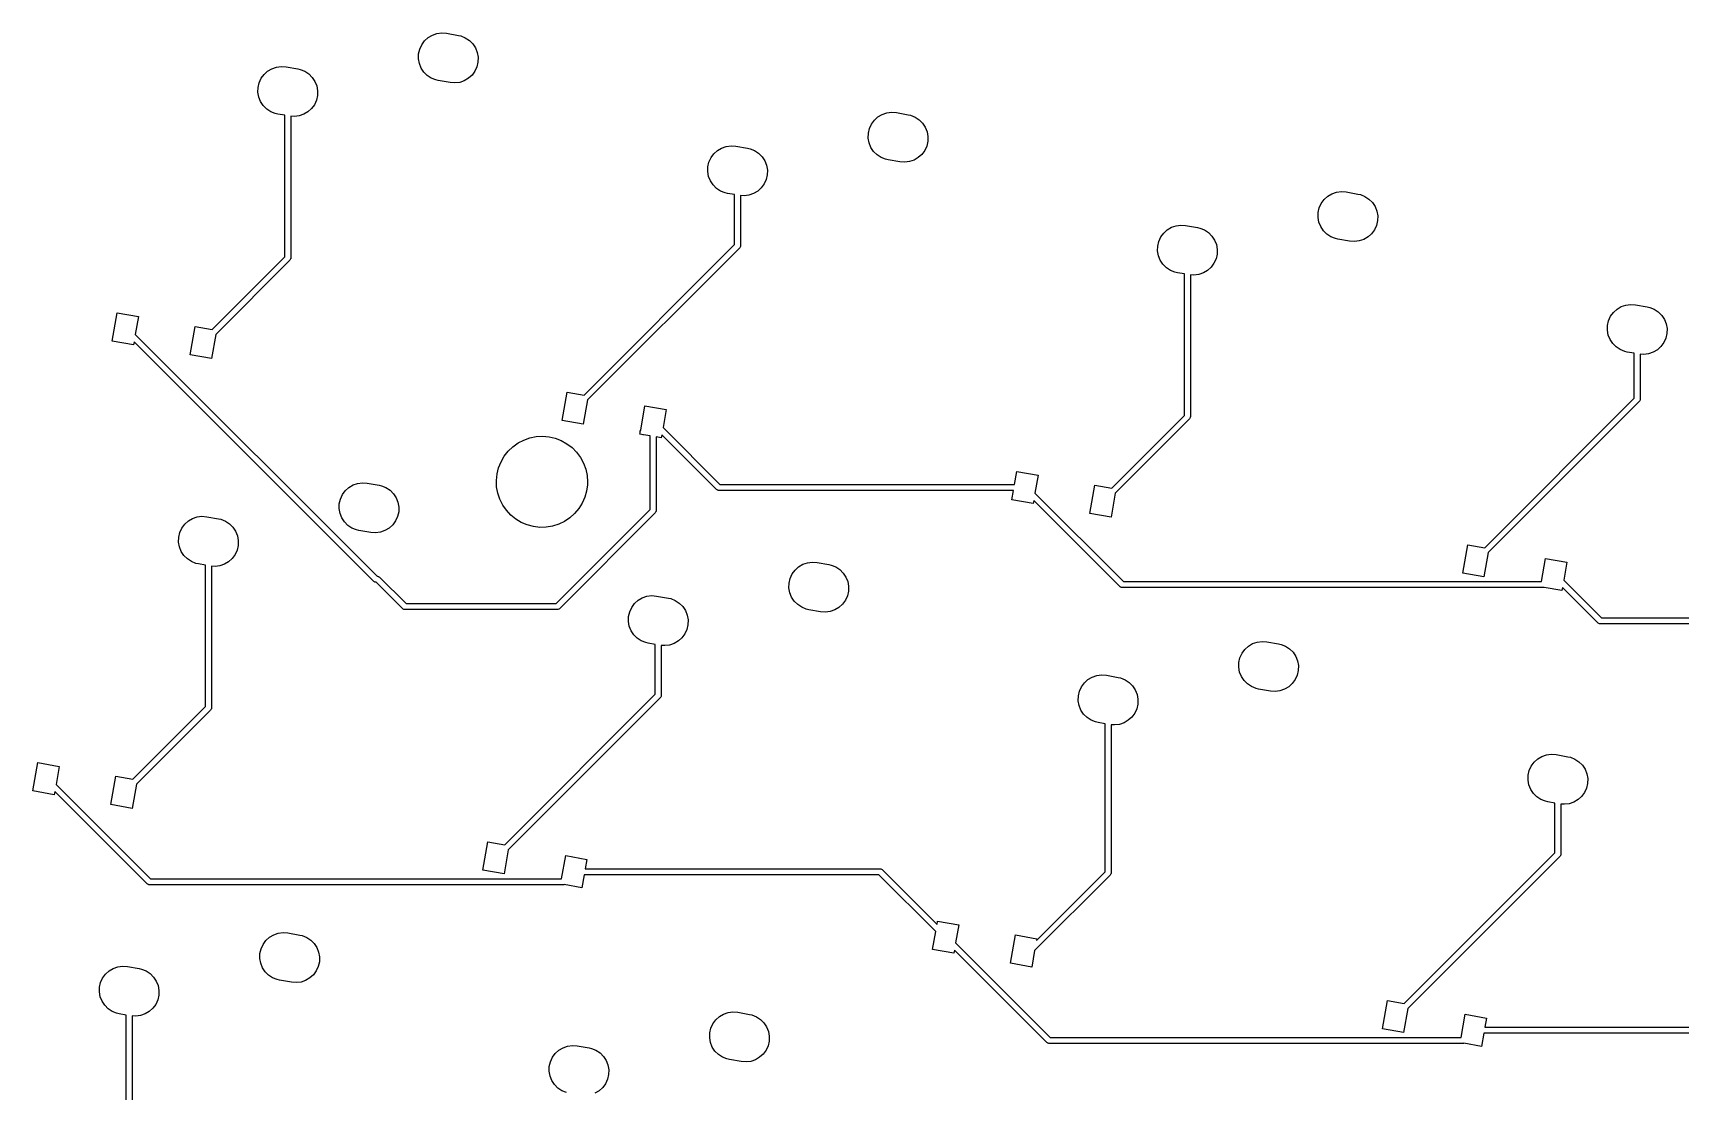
# Model space of a CAD drawing. Extents: x -73 to 321, y -180 to -25.
# Drawn here: x -63.1 to 5.6, y -69.6 to -25.5 of the extents above; entities that cross this region are included whole.
import ezdxf

# ---------------------------------------------------------------- set-up
doc = ezdxf.new("R2010")
doc.units = 0
doc.layers.add('BLACK', color=7, linetype='CONTINUOUS')

msp = doc.modelspace()

# ---------------------------------------------------------------- linework, layer by layer
at = {"layer": 'BLACK', "linetype": 'CONTINUOUS'}
for p, q in [((-47.0078, -26.1529), (-46.9237, -25.9691)), ((-46.9237, -25.9691), (-46.8043, -25.806)), ((-46.8043, -25.806), (-46.6546, -25.6703)), ((-46.6546, -25.6703), (-46.4806, -25.5674)), ((-46.4806, -25.5674), (-46.2895, -25.5016)), ((-46.2895, -25.5016), (-46.0891, -25.4755)), ((-46.0891, -25.4755), (-45.8875, -25.4903)), ((-45.8875, -25.4903), (-45.3951, -25.5772)), ((-45.3951, -25.5772), (-45.2931, -25.6007)), ((-45.2931, -25.6007), (-45.1055, -25.6758)), ((-45.1055, -25.6758), (-44.9368, -25.787)), ((-44.9368, -25.787), (-44.7938, -25.93)), ((-44.7938, -25.93), (-44.6826, -26.0987)), ((-44.6826, -26.0987), (-44.6075, -26.2863)), ((-47.0582, -26.5519), (-47.0533, -26.3498)), ((-47.0224, -26.7508), (-47.0582, -26.5519)), ((-47.0533, -26.3498), (-47.0078, -26.1529)), ((-46.9474, -26.9385), (-47.0224, -26.7508)), ((-44.5767, -26.6873), (-44.6221, -26.8842)), ((-44.6075, -26.2863), (-44.5717, -26.4853)), ((-44.5717, -26.4853), (-44.5767, -26.6873)), ((-53.7024, -27.5516), (-53.6183, -27.3679)), ((-53.6183, -27.3679), (-53.4989, -27.2048)), ((-53.4989, -27.2048), (-53.3492, -27.069)), ((-53.3492, -27.069), (-53.1752, -26.9661)), ((-53.1752, -26.9661), (-52.9841, -26.9003)), ((-52.9841, -26.9003), (-52.7837, -26.8743)), ((-52.7837, -26.8743), (-52.5821, -26.8891)), ((-52.5821, -26.8891), (-52.0897, -26.9759)), ((-52.0897, -26.9759), (-51.9877, -26.9995)), ((-51.9877, -26.9995), (-51.8001, -27.0745)), ((-51.8001, -27.0745), (-51.6313, -27.1858)), ((-51.6313, -27.1858), (-51.4884, -27.3287)), ((-51.4884, -27.3287), (-51.3772, -27.4974)), ((-46.8361, -27.1072), (-46.9474, -26.9385)), ((-46.6932, -27.2501), (-46.8361, -27.1072)), ((-46.5245, -27.3614), (-46.6932, -27.2501)), ((-46.3368, -27.4364), (-46.5245, -27.3614)), ((-46.2348, -27.46), (-46.3368, -27.4364)), ((-45.7424, -27.5468), (-46.2348, -27.46)), ((-45.1493, -27.4698), (-45.3404, -27.5356)), ((-44.9754, -27.3669), (-45.1493, -27.4698)), ((-44.8256, -27.2311), (-44.9754, -27.3669)), ((-44.7063, -27.068), (-44.8256, -27.2311)), ((-44.6221, -26.8842), (-44.7063, -27.068)), ((-53.7528, -27.9506), (-53.7479, -27.7486)), ((-53.717, -28.1495), (-53.7528, -27.9506)), ((-53.7479, -27.7486), (-53.7024, -27.5516)), ((-53.642, -28.3372), (-53.717, -28.1495)), ((-51.3772, -27.4974), (-51.3021, -27.6851)), ((-51.2713, -28.0861), (-51.3167, -28.283)), ((-51.3021, -27.6851), (-51.2663, -27.884)), ((-51.2663, -27.884), (-51.2713, -28.0861)), ((-45.5409, -27.5616), (-45.7424, -27.5468)), ((-45.3404, -27.5356), (-45.5409, -27.5616)), ((-53.5307, -28.5059), (-53.642, -28.3372)), ((-53.3878, -28.6488), (-53.5307, -28.5059)), ((-53.2191, -28.7601), (-53.3878, -28.6488)), ((-53.0314, -28.8352), (-53.2191, -28.7601)), ((-52.9294, -28.8587), (-53.0314, -28.8352)), ((-51.67, -28.7656), (-51.8439, -28.8685)), ((-51.5202, -28.6299), (-51.67, -28.7656)), ((-51.4009, -28.4668), (-51.5202, -28.6299)), ((-51.3167, -28.283), (-51.4009, -28.4668)), ((-27.7201, -28.8754), (-27.5289, -28.8096)), ((-27.5289, -28.8096), (-27.3285, -28.7835)), ((-27.3285, -28.7835), (-27.1269, -28.7983)), ((-27.1269, -28.7983), (-26.6345, -28.8852)), ((-52.6346, -28.9107), (-52.9294, -28.8587)), ((-52.6346, -34.8113), (-52.6346, -28.9107)), ((-52.2355, -28.9603), (-52.3846, -28.9494)), ((-52.3846, -28.9494), (-52.3846, -34.863)), ((-52.035, -28.9343), (-52.2355, -28.9603)), ((-51.8439, -28.8685), (-52.035, -28.9343)), ((-28.2927, -29.6578), (-28.2472, -29.4609)), ((-28.2472, -29.4609), (-28.1631, -29.2771)), ((-28.1631, -29.2771), (-28.0437, -29.114)), ((-28.0437, -29.114), (-27.894, -28.9783)), ((-27.894, -28.9783), (-27.7201, -28.8754)), ((-26.6345, -28.8852), (-26.5326, -28.9087)), ((-26.5326, -28.9087), (-26.3449, -28.9838)), ((-26.3449, -28.9838), (-26.1762, -29.095)), ((-26.1762, -29.095), (-26.0332, -29.238)), ((-26.0332, -29.238), (-25.922, -29.4067)), ((-25.922, -29.4067), (-25.8469, -29.5943)), ((-34.4146, -30.2741), (-34.2235, -30.2083)), ((-34.2235, -30.2083), (-34.0231, -30.1823)), ((-34.0231, -30.1823), (-33.8215, -30.1971)), ((-33.8215, -30.1971), (-33.3291, -30.2839)), ((-28.2977, -29.8599), (-28.2927, -29.6578)), ((-28.2619, -30.0588), (-28.2977, -29.8599)), ((-28.1868, -30.2465), (-28.2619, -30.0588)), ((-25.8615, -30.1922), (-25.9457, -30.376)), ((-25.8161, -29.9953), (-25.8615, -30.1922)), ((-25.8469, -29.5943), (-25.8111, -29.7933)), ((-25.8111, -29.7933), (-25.8161, -29.9953)), ((-34.9873, -31.0566), (-34.9418, -30.8596)), ((-34.9418, -30.8596), (-34.8577, -30.6759)), ((-34.8577, -30.6759), (-34.7383, -30.5128)), ((-34.7383, -30.5128), (-34.5886, -30.377)), ((-34.5886, -30.377), (-34.4146, -30.2741)), ((-33.3291, -30.2839), (-33.2272, -30.3075)), ((-33.2272, -30.3075), (-33.0395, -30.3825)), ((-33.0395, -30.3825), (-32.8708, -30.4938)), ((-32.8708, -30.4938), (-32.7278, -30.6367)), ((-32.7278, -30.6367), (-32.6166, -30.8054)), ((-32.6166, -30.8054), (-32.5415, -30.9931)), ((-28.0755, -30.4152), (-28.1868, -30.2465)), ((-27.9326, -30.5581), (-28.0755, -30.4152)), ((-27.7639, -30.6694), (-27.9326, -30.5581)), ((-27.5762, -30.7444), (-27.7639, -30.6694)), ((-27.4742, -30.768), (-27.5762, -30.7444)), ((-26.9818, -30.8548), (-27.4742, -30.768)), ((-26.7803, -30.8696), (-26.9818, -30.8548)), ((-26.5798, -30.8436), (-26.7803, -30.8696)), ((-26.3887, -30.7778), (-26.5798, -30.8436)), ((-26.2148, -30.6749), (-26.3887, -30.7778)), ((-26.065, -30.5391), (-26.2148, -30.6749)), ((-25.9457, -30.376), (-26.065, -30.5391)), ((-34.9922, -31.2586), (-34.9873, -31.0566)), ((-34.9565, -31.4575), (-34.9922, -31.2586)), ((-34.8814, -31.6452), (-34.9565, -31.4575)), ((-32.5561, -31.591), (-32.6403, -31.7748)), ((-32.5107, -31.3941), (-32.5561, -31.591)), ((-32.5415, -30.9931), (-32.5057, -31.192)), ((-32.5057, -31.192), (-32.5107, -31.3941)), ((-34.7701, -31.8139), (-34.8814, -31.6452)), ((-34.6272, -31.9568), (-34.7701, -31.8139)), ((-34.4585, -32.0681), (-34.6272, -31.9568)), ((-34.2708, -32.1432), (-34.4585, -32.0681)), ((-34.1688, -32.1667), (-34.2708, -32.1432)), ((-33.874, -32.2187), (-34.1688, -32.1667)), ((-33.874, -34.2963), (-33.874, -32.2187)), ((-33.4749, -32.2683), (-33.624, -32.2574)), ((-33.624, -32.2574), (-33.624, -34.3481)), ((-33.2744, -32.2423), (-33.4749, -32.2683)), ((-33.0833, -32.1765), (-33.2744, -32.2423)), ((-32.9094, -32.0736), (-33.0833, -32.1765)), ((-32.7596, -31.9379), (-32.9094, -32.0736)), ((-32.6403, -31.7748), (-32.7596, -31.9379)), ((-9.2832, -32.422), (-9.1334, -32.2863)), ((-9.1334, -32.2863), (-8.9595, -32.1834)), ((-8.9595, -32.1834), (-8.7684, -32.1176)), ((-8.7684, -32.1176), (-8.5679, -32.0915)), ((-8.5679, -32.0915), (-8.3664, -32.1063)), ((-8.3664, -32.1063), (-7.874, -32.1932)), ((-7.874, -32.1932), (-7.772, -32.2167)), ((-7.772, -32.2167), (-7.5843, -32.2918)), ((-9.5371, -33.1679), (-9.5321, -32.9658)), ((-9.5321, -32.9658), (-9.4867, -32.7689)), ((-9.4867, -32.7689), (-9.4025, -32.5851)), ((-9.4025, -32.5851), (-9.2832, -32.422)), ((-7.5843, -32.2918), (-7.4156, -32.403)), ((-7.4156, -32.403), (-7.2727, -32.5459)), ((-7.2727, -32.5459), (-7.1614, -32.7147)), ((-7.1614, -32.7147), (-7.0864, -32.9023)), ((-7.0864, -32.9023), (-7.0506, -33.1013)), ((-15.828, -33.685), (-15.6541, -33.5821)), ((-15.6541, -33.5821), (-15.463, -33.5163)), ((-15.463, -33.5163), (-15.2625, -33.4903)), ((-15.2625, -33.4903), (-15.061, -33.5051)), ((-15.061, -33.5051), (-14.5686, -33.5919)), ((-14.5686, -33.5919), (-14.4666, -33.6155)), ((-14.4666, -33.6155), (-14.2789, -33.6905)), ((-9.5013, -33.3668), (-9.5371, -33.1679)), ((-9.4262, -33.5544), (-9.5013, -33.3668)), ((-9.315, -33.7232), (-9.4262, -33.5544)), ((-7.101, -33.5002), (-7.1851, -33.684)), ((-7.0555, -33.3033), (-7.101, -33.5002)), ((-7.0506, -33.1013), (-7.0555, -33.3033)), ((-40.1547, -40.577), (-33.874, -34.2963)), ((-33.624, -34.3481), (-33.6272, -34.3702)), ((-16.2267, -34.3646), (-16.1813, -34.1676)), ((-16.1813, -34.1676), (-16.0971, -33.9839)), ((-16.0971, -33.9839), (-15.9778, -33.8208)), ((-15.9778, -33.8208), (-15.828, -33.685)), ((-14.2789, -33.6905), (-14.1102, -33.8018)), ((-14.1102, -33.8018), (-13.9673, -33.9447)), ((-13.9673, -33.9447), (-13.856, -34.1134)), ((-13.856, -34.1134), (-13.7809, -34.3011)), ((-13.7809, -34.3011), (-13.7451, -34.5)), ((-9.172, -33.8661), (-9.315, -33.7232)), ((-9.0033, -33.9774), (-9.172, -33.8661)), ((-8.8156, -34.0524), (-9.0033, -33.9774)), ((-8.7137, -34.076), (-8.8156, -34.0524)), ((-8.2212, -34.1628), (-8.7137, -34.076)), ((-8.0197, -34.1776), (-8.2212, -34.1628)), ((-7.8193, -34.1516), (-8.0197, -34.1776)), ((-7.6281, -34.0858), (-7.8193, -34.1516)), ((-7.4542, -33.9829), (-7.6281, -34.0858)), ((-7.3045, -33.8471), (-7.4542, -33.9829)), ((-7.1851, -33.684), (-7.3045, -33.8471)), ((-55.6654, -37.8421), (-52.6346, -34.8113)), ((-52.4212, -34.9514), (-55.5161, -38.0464)), ((-52.4064, -34.9244), (-52.4212, -34.9514)), ((-52.3897, -34.8985), (-52.4064, -34.9244)), ((-52.3888, -34.8921), (-52.3897, -34.8985)), ((-52.3874, -34.8897), (-52.3888, -34.8921)), ((-52.3846, -34.863), (-52.3878, -34.8851)), ((-52.3878, -34.8851), (-52.3874, -34.8897)), ((-33.6606, -34.4365), (-40.0054, -40.7813)), ((-33.6458, -34.4095), (-33.6606, -34.4365)), ((-33.6291, -34.3836), (-33.6458, -34.4095)), ((-33.6282, -34.3772), (-33.6291, -34.3836)), ((-33.6269, -34.3748), (-33.6282, -34.3772)), ((-33.6272, -34.3702), (-33.6269, -34.3748)), ((-16.2317, -34.5666), (-16.2267, -34.3646)), ((-16.1959, -34.7655), (-16.2317, -34.5666)), ((-16.1208, -34.9532), (-16.1959, -34.7655)), ((-16.0096, -35.1219), (-16.1208, -34.9532)), ((-13.7956, -34.899), (-13.8797, -35.0828)), ((-13.7501, -34.7021), (-13.7956, -34.899)), ((-13.7451, -34.5), (-13.7501, -34.7021)), ((-15.8666, -35.2648), (-16.0096, -35.1219)), ((-15.6979, -35.3761), (-15.8666, -35.2648)), ((-15.5102, -35.4512), (-15.6979, -35.3761)), ((-15.4083, -35.4747), (-15.5102, -35.4512)), ((-15.1134, -35.5267), (-15.4083, -35.4747)), ((-15.1134, -41.4273), (-15.1134, -35.5267)), ((-14.7143, -35.5763), (-14.8634, -35.5654)), ((-14.8634, -35.5654), (-14.8634, -41.479)), ((-14.5139, -35.5503), (-14.7143, -35.5763)), ((-14.3227, -35.4845), (-14.5139, -35.5503)), ((-14.1488, -35.3816), (-14.3227, -35.4845)), ((-13.9991, -35.2459), (-14.1488, -35.3816)), ((-13.8797, -35.0828), (-13.9991, -35.2459)), ((2.7828, -37.1288), (2.9326, -36.993)), ((2.9326, -36.993), (3.1065, -36.8901)), ((3.1065, -36.8901), (3.2976, -36.8243)), ((3.2976, -36.8243), (3.4981, -36.7983)), ((3.4981, -36.7983), (3.6996, -36.8131)), ((3.6996, -36.8131), (4.192, -36.8999)), ((4.192, -36.8999), (4.294, -36.9235)), ((4.294, -36.9235), (4.4817, -36.9985)), ((4.4817, -36.9985), (4.6504, -37.1098)), ((-59.8303, -38.3262), (-59.6219, -37.1445)), ((-59.6219, -37.1445), (-58.7356, -37.3007)), ((-58.7356, -37.3007), (-58.868, -38.0517)), ((-56.5804, -38.8993), (-56.372, -37.7175)), ((-56.372, -37.7175), (-55.6654, -37.8421)), ((2.5289, -37.8746), (2.5339, -37.6726)), ((2.5339, -37.6726), (2.5793, -37.4756)), ((2.5793, -37.4756), (2.6635, -37.2919)), ((2.6635, -37.2919), (2.7828, -37.1288)), ((4.6504, -37.1098), (4.7933, -37.2527)), ((4.7933, -37.2527), (4.9046, -37.4214)), ((4.9046, -37.4214), (4.9797, -37.6091)), ((4.9797, -37.6091), (5.0154, -37.808)), ((-58.944, -38.4825), (-59.8303, -38.3262)), ((-58.921, -38.3522), (-58.944, -38.4825)), ((-48.9248, -48.3484), (-58.921, -38.3522)), ((-58.868, -38.0517), (-48.7846, -48.135)), ((-55.5161, -38.0464), (-55.6941, -39.0555)), ((2.5647, -38.0735), (2.5289, -37.8746)), ((2.6398, -38.2612), (2.5647, -38.0735)), ((2.751, -38.4299), (2.6398, -38.2612)), ((2.8939, -38.5728), (2.751, -38.4299)), ((4.8809, -38.3908), (4.7615, -38.5539)), ((4.965, -38.207), (4.8809, -38.3908)), ((5.0105, -38.0101), (4.965, -38.207)), ((5.0154, -37.808), (5.0105, -38.0101)), ((-55.6941, -39.0555), (-56.5804, -38.8993)), ((3.0627, -38.6841), (2.8939, -38.5728)), ((3.2503, -38.7592), (3.0627, -38.6841)), ((3.3523, -38.7827), (3.2503, -38.7592)), ((3.6472, -38.8347), (3.3523, -38.7827)), ((3.6472, -40.7063), (3.6472, -38.8347)), ((4.0463, -38.8843), (3.8972, -38.8734)), ((3.8972, -38.8734), (3.8972, -40.7581)), ((4.2467, -38.8583), (4.0463, -38.8843)), ((4.4378, -38.7925), (4.2467, -38.8583)), ((4.6118, -38.6896), (4.4378, -38.7925)), ((4.7615, -38.5539), (4.6118, -38.6896)), ((-41.0697, -41.6342), (-40.8613, -40.4525)), ((-40.8613, -40.4525), (-40.1547, -40.577)), ((-40.0054, -40.7813), (-40.1834, -41.7905)), ((-37.7911, -42.0445), (-37.6115, -41.0255)), ((-37.6115, -41.0255), (-36.7251, -41.1818)), ((-36.7251, -41.1818), (-36.8575, -41.9327)), ((-2.5894, -46.9429), (3.6472, -40.7063)), ((3.8606, -40.8465), (-2.4401, -47.1472)), ((3.8753, -40.8195), (3.8606, -40.8465)), ((3.892, -40.7936), (3.8753, -40.8195)), ((3.893, -40.7872), (3.892, -40.7936)), ((3.8943, -40.7847), (3.893, -40.7872)), ((3.8972, -40.7581), (3.894, -40.7801)), ((3.894, -40.7801), (3.8943, -40.7847)), ((-40.1834, -41.7905), (-41.0697, -41.6342)), ((-18.1442, -44.4581), (-15.1134, -41.4273)), ((-14.9, -41.5674), (-17.995, -44.6624)), ((-14.8853, -41.5404), (-14.9, -41.5674)), ((-14.8686, -41.5145), (-14.8853, -41.5404)), ((-14.8676, -41.5081), (-14.8686, -41.5145)), ((-14.8663, -41.5057), (-14.8676, -41.5081)), ((-14.8634, -41.479), (-14.8666, -41.5011)), ((-14.8666, -41.5011), (-14.8663, -41.5057)), ((-43.1211, -42.732), (-42.9027, -42.576)), ((-42.9027, -42.576), (-42.6646, -42.4523)), ((-42.6646, -42.4523), (-42.4114, -42.3633)), ((-42.4114, -42.3633), (-42.1481, -42.311)), ((-42.1481, -42.311), (-41.8802, -42.2962)), ((-41.8802, -42.2962), (-41.6128, -42.3194)), ((-41.6128, -42.3194), (-41.3513, -42.38)), ((-41.3513, -42.38), (-41.101, -42.4768)), ((-41.101, -42.4768), (-40.8669, -42.608)), ((-37.8198, -42.2073), (-37.8105, -42.1541)), ((-37.761, -42.2176), (-37.8198, -42.2073)), ((-37.8151, -42.0884), (-37.7911, -42.0445)), ((-37.8105, -42.1541), (-37.8151, -42.0884)), ((-37.7021, -42.2397), (-37.761, -42.2176)), ((-37.6723, -42.2333), (-37.7021, -42.2397)), ((-37.3975, -42.2817), (-37.6723, -42.2333)), ((-37.3975, -45.3487), (-37.3975, -42.2817)), ((-36.9335, -42.3635), (-37.1475, -42.3258)), ((-37.1475, -42.3258), (-37.1475, -45.4005)), ((-36.9105, -42.2332), (-36.9335, -42.3635)), ((-34.6259, -44.5179), (-36.9105, -42.2332)), ((-36.8575, -41.9327), (-34.4857, -44.3045)), ((-43.6163, -43.3601), (-43.4815, -43.128)), ((-43.4815, -43.128), (-43.3153, -42.9173)), ((-43.3153, -42.9173), (-43.1211, -42.732)), ((-40.8669, -42.608), (-40.6535, -42.7708)), ((-40.6535, -42.7708), (-40.4652, -42.962)), ((-40.4652, -42.962), (-40.3058, -43.1779)), ((-40.3058, -43.1779), (-40.1783, -43.4141)), ((-43.8091, -44.1363), (-43.7817, -43.8693)), ((-43.7817, -43.8693), (-43.717, -43.6089)), ((-43.717, -43.6089), (-43.6163, -43.3601)), ((-40.1783, -43.4141), (-40.0854, -43.6659)), ((-40.0854, -43.6659), (-40.029, -43.9283)), ((-40.029, -43.9283), (-40.01, -44.196)), ((-22.1967, -44.3045), (-22.1007, -43.7604)), ((-22.1007, -43.7604), (-21.2144, -43.9167)), ((-21.2144, -43.9167), (-21.3468, -44.6676)), ((-50.2317, -44.7297), (-50.1123, -44.5666)), ((-50.1123, -44.5666), (-49.9626, -44.4309)), ((-49.9626, -44.4309), (-49.7886, -44.328)), ((-49.7886, -44.328), (-49.5975, -44.2622)), ((-49.5975, -44.2622), (-49.3971, -44.2361)), ((-49.3971, -44.2361), (-49.1955, -44.2509)), ((-49.1955, -44.2509), (-48.7031, -44.3378)), ((-48.7031, -44.3378), (-48.6011, -44.3613)), ((-48.6011, -44.3613), (-48.4135, -44.4364)), ((-48.4135, -44.4364), (-48.2448, -44.5476)), ((-48.2448, -44.5476), (-48.1018, -44.6905)), ((-43.7985, -44.4045), (-43.8091, -44.1363)), ((-43.7503, -44.6685), (-43.7985, -44.4045)), ((-40.0495, -44.5813), (-40.1223, -44.8396)), ((-40.0137, -44.3153), (-40.0495, -44.5813)), ((-40.01, -44.196), (-40.0137, -44.3153)), ((-34.5989, -44.5326), (-34.6259, -44.5179)), ((-34.573, -44.5493), (-34.5989, -44.5326)), ((-34.5666, -44.5503), (-34.573, -44.5493)), ((-34.5641, -44.5516), (-34.5666, -44.5503)), ((-34.5596, -44.5513), (-34.5641, -44.5516)), ((-34.5375, -44.5545), (-34.5596, -44.5513)), ((-22.2407, -44.5545), (-34.5375, -44.5545)), ((-34.4857, -44.3045), (-22.1967, -44.3045)), ((-22.3091, -44.9422), (-22.2407, -44.5545)), ((-19.0592, -45.5153), (-18.8509, -44.3335)), ((-18.8509, -44.3335), (-18.1442, -44.4581)), ((-50.3662, -45.3125), (-50.3613, -45.1104)), ((-50.3304, -45.5114), (-50.3662, -45.3125)), ((-50.3613, -45.1104), (-50.3158, -44.9135)), ((-50.3158, -44.9135), (-50.2317, -44.7297)), ((-48.1018, -44.6905), (-47.9906, -44.8593)), ((-47.9906, -44.8593), (-47.9155, -45.0469)), ((-47.9155, -45.0469), (-47.8797, -45.2459)), ((-47.8797, -45.2459), (-47.8847, -45.4479)), ((-43.6654, -44.9231), (-43.7503, -44.6685)), ((-43.5454, -45.1632), (-43.6654, -44.9231)), ((-43.3928, -45.384), (-43.5454, -45.1632)), ((-40.3729, -45.3128), (-40.5456, -45.5182)), ((-40.2308, -45.0851), (-40.3729, -45.3128)), ((-40.1223, -44.8396), (-40.2308, -45.0851)), ((-21.4228, -45.0985), (-22.3091, -44.9422)), ((-21.3998, -44.9682), (-21.4228, -45.0985)), ((-17.7987, -48.5693), (-21.3998, -44.9682)), ((-21.3468, -44.6676), (-17.6586, -48.3559)), ((-17.995, -44.6624), (-18.1729, -45.6715)), ((-56.9263, -46.1285), (-56.8069, -45.9654)), ((-56.8069, -45.9654), (-56.6572, -45.8296)), ((-56.6572, -45.8296), (-56.4832, -45.7267)), ((-56.4832, -45.7267), (-56.2921, -45.6609)), ((-56.2921, -45.6609), (-56.0917, -45.6349)), ((-56.0917, -45.6349), (-55.8901, -45.6497)), ((-55.8901, -45.6497), (-55.3977, -45.7365)), ((-55.3977, -45.7365), (-55.2957, -45.7601)), ((-55.2957, -45.7601), (-55.1081, -45.8351)), ((-55.1081, -45.8351), (-54.9393, -45.9464)), ((-54.9393, -45.9464), (-54.7964, -46.0893)), ((-50.2554, -45.699), (-50.3304, -45.5114)), ((-50.1441, -45.8678), (-50.2554, -45.699)), ((-50.0012, -46.0107), (-50.1441, -45.8678)), ((-49.8325, -46.1219), (-50.0012, -46.0107)), ((-48.1336, -45.9917), (-48.2834, -46.1275)), ((-48.0143, -45.8286), (-48.1336, -45.9917)), ((-47.9301, -45.6448), (-48.0143, -45.8286)), ((-47.8847, -45.4479), (-47.9301, -45.6448)), ((-43.2106, -45.581), (-43.3928, -45.384)), ((-43.0025, -45.7505), (-43.2106, -45.581)), ((-42.7726, -45.8889), (-43.0025, -45.7505)), ((-42.5254, -45.9936), (-42.7726, -45.8889)), ((-42.266, -46.0623), (-42.5254, -45.9936)), ((-41.2106, -45.9626), (-41.4665, -46.0435)), ((-41.3223, -49.2735), (-37.3975, -45.3487)), ((-40.9686, -45.8464), (-41.2106, -45.9626)), ((-37.1841, -45.4889), (-41.1821, -49.4869)), ((-40.7455, -45.6973), (-40.9686, -45.8464)), ((-40.5456, -45.5182), (-40.7455, -45.6973)), ((-37.1693, -45.4618), (-37.1841, -45.4889)), ((-37.1526, -45.436), (-37.1693, -45.4618)), ((-37.1517, -45.4296), (-37.1526, -45.436)), ((-37.1503, -45.4271), (-37.1517, -45.4296)), ((-37.1475, -45.4005), (-37.1507, -45.4225)), ((-37.1507, -45.4225), (-37.1503, -45.4271)), ((-18.1729, -45.6715), (-19.0592, -45.5153)), ((-57.0608, -46.7112), (-57.0559, -46.5092)), ((-57.025, -46.9101), (-57.0608, -46.7112)), ((-57.0559, -46.5092), (-57.0104, -46.3122)), ((-57.0104, -46.3122), (-56.9263, -46.1285)), ((-54.7964, -46.0893), (-54.6852, -46.258)), ((-54.6852, -46.258), (-54.6101, -46.4457)), ((-54.6101, -46.4457), (-54.5743, -46.6446)), ((-54.5743, -46.6446), (-54.5793, -46.8466)), ((-49.6448, -46.197), (-49.8325, -46.1219)), ((-49.5428, -46.2206), (-49.6448, -46.197)), ((-49.0504, -46.3074), (-49.5428, -46.2206)), ((-48.8489, -46.3222), (-49.0504, -46.3074)), ((-48.6484, -46.2961), (-48.8489, -46.3222)), ((-48.4573, -46.2303), (-48.6484, -46.2961)), ((-48.2834, -46.1275), (-48.4573, -46.2303)), ((-41.9995, -46.0939), (-42.266, -46.0623)), ((-41.7312, -46.0876), (-41.9995, -46.0939)), ((-41.4665, -46.0435), (-41.7312, -46.0876)), ((-56.95, -47.0978), (-57.025, -46.9101)), ((-56.8387, -47.2665), (-56.95, -47.0978)), ((-56.6958, -47.4094), (-56.8387, -47.2665)), ((-54.8282, -47.3904), (-54.978, -47.5262)), ((-54.7089, -47.2274), (-54.8282, -47.3904)), ((-54.6247, -47.0436), (-54.7089, -47.2274)), ((-54.5793, -46.8466), (-54.6247, -47.0436)), ((-3.5044, -48.0001), (-3.296, -46.8183)), ((-3.296, -46.8183), (-2.5894, -46.9429)), ((-2.4401, -47.1472), (-2.6181, -48.1564)), ((-0.2162, -48.3559), (-0.0462, -47.3913)), ((-0.0462, -47.3913), (0.8402, -47.5476)), ((-56.5271, -47.5207), (-56.6958, -47.4094)), ((-56.3394, -47.5958), (-56.5271, -47.5207)), ((-56.2374, -47.6193), (-56.3394, -47.5958)), ((-55.9426, -47.6713), (-56.2374, -47.6193)), ((-55.9426, -53.5718), (-55.9426, -47.6713)), ((-55.5435, -47.7209), (-55.6926, -47.71)), ((-55.6926, -47.71), (-55.6926, -53.6236)), ((-55.343, -47.6949), (-55.5435, -47.7209)), ((-55.1519, -47.6291), (-55.343, -47.6949)), ((-54.978, -47.5262), (-55.1519, -47.6291)), ((-31.5552, -48.2215), (-31.4711, -48.0377)), ((-31.4711, -48.0377), (-31.3517, -47.8746)), ((-31.3517, -47.8746), (-31.202, -47.7388)), ((-31.202, -47.7388), (-31.028, -47.636)), ((-31.028, -47.636), (-30.8369, -47.5702)), ((-30.8369, -47.5702), (-30.6365, -47.5441)), ((-30.6365, -47.5441), (-30.4349, -47.5589)), ((-30.4349, -47.5589), (-29.9425, -47.6458)), ((-29.9425, -47.6458), (-29.8406, -47.6693)), ((-29.8406, -47.6693), (-29.6529, -47.7444)), ((-29.6529, -47.7444), (-29.4842, -47.8556)), ((-29.4842, -47.8556), (-29.3412, -47.9985)), ((-29.3412, -47.9985), (-29.23, -48.1673)), ((-2.6181, -48.1564), (-3.5044, -48.0001)), ((0.8402, -47.5476), (0.7077, -48.2985)), ((-48.8978, -48.3632), (-48.9248, -48.3484)), ((-48.8719, -48.3799), (-48.8978, -48.3632)), ((-48.8655, -48.3808), (-48.8719, -48.3799)), ((-48.863, -48.3821), (-48.8655, -48.3808)), ((-48.8584, -48.3818), (-48.863, -48.3821)), ((-48.8364, -48.385), (-48.8584, -48.3818)), ((-48.8198, -48.385), (-48.8364, -48.385)), ((-47.7179, -49.4869), (-48.8198, -48.385)), ((-48.7846, -48.135), (-48.768, -48.135)), ((-48.768, -48.135), (-48.746, -48.1382)), ((-48.746, -48.1382), (-48.7414, -48.1379)), ((-48.7414, -48.1379), (-48.7389, -48.1392)), ((-48.7389, -48.1392), (-48.7325, -48.1401)), ((-48.7325, -48.1401), (-48.7066, -48.1568)), ((-48.7066, -48.1568), (-48.6796, -48.1716)), ((-48.6796, -48.1716), (-47.5777, -49.2735)), ((-31.6056, -48.6205), (-31.6007, -48.4184)), ((-31.5699, -48.8194), (-31.6056, -48.6205)), ((-31.6007, -48.4184), (-31.5552, -48.2215)), ((-29.23, -48.1673), (-29.1549, -48.3549)), ((-29.1241, -48.7559), (-29.1695, -48.9528)), ((-29.1549, -48.3549), (-29.1191, -48.5538)), ((-29.1191, -48.5538), (-29.1241, -48.7559)), ((-17.7717, -48.584), (-17.7987, -48.5693)), ((-17.7459, -48.6007), (-17.7717, -48.584)), ((-17.7395, -48.6017), (-17.7459, -48.6007)), ((-17.737, -48.603), (-17.7395, -48.6017)), ((-17.7324, -48.6027), (-17.737, -48.603)), ((-17.7104, -48.6059), (-17.7324, -48.6027)), ((-0.1277, -48.6059), (-17.7104, -48.6059)), ((-17.6586, -48.3559), (-0.2162, -48.3559)), ((-0.1056, -48.5994), (-0.1277, -48.6059)), ((0.6318, -48.7294), (-0.1056, -48.5994)), ((0.6548, -48.5991), (0.6318, -48.7294)), ((2.1407, -50.0851), (0.6548, -48.5991)), ((0.7077, -48.2985), (2.2809, -49.8717)), ((-47.5777, -49.2735), (-41.3223, -49.2735)), ((-38.2498, -49.6202), (-38.1657, -49.4365)), ((-38.1657, -49.4365), (-38.0463, -49.2734)), ((-38.0463, -49.2734), (-37.8966, -49.1376)), ((-37.8966, -49.1376), (-37.7226, -49.0347)), ((-37.7226, -49.0347), (-37.5315, -48.9689)), ((-37.5315, -48.9689), (-37.3311, -48.9429)), ((-37.3311, -48.9429), (-37.1295, -48.9577)), ((-37.1295, -48.9577), (-36.6371, -49.0445)), ((-36.6371, -49.0445), (-36.5352, -49.0681)), ((-36.5352, -49.0681), (-36.3475, -49.1431)), ((-36.3475, -49.1431), (-36.1788, -49.2544)), ((-36.1788, -49.2544), (-36.0358, -49.3973)), ((-36.0358, -49.3973), (-35.9246, -49.566)), ((-31.4948, -49.007), (-31.5699, -48.8194)), ((-31.3835, -49.1758), (-31.4948, -49.007)), ((-31.2406, -49.3187), (-31.3835, -49.1758)), ((-31.0719, -49.4299), (-31.2406, -49.3187)), ((-30.8842, -49.505), (-31.0719, -49.4299)), ((-29.5228, -49.4355), (-29.6967, -49.5383)), ((-29.373, -49.2997), (-29.5228, -49.4355)), ((-29.2537, -49.1366), (-29.373, -49.2997)), ((-29.1695, -48.9528), (-29.2537, -49.1366)), ((-47.6908, -49.5017), (-47.7179, -49.4869)), ((-47.665, -49.5184), (-47.6908, -49.5017)), ((-47.6586, -49.5193), (-47.665, -49.5184)), ((-47.6561, -49.5207), (-47.6586, -49.5193)), ((-47.6515, -49.5203), (-47.6561, -49.5207)), ((-47.6295, -49.5235), (-47.6515, -49.5203)), ((-41.2705, -49.5235), (-47.6295, -49.5235)), ((-41.241, -49.5149), (-41.2705, -49.5235)), ((-41.2109, -49.5084), (-41.241, -49.5149)), ((-41.2057, -49.5045), (-41.2109, -49.5084)), ((-41.203, -49.5037), (-41.2057, -49.5045)), ((-41.2, -49.5002), (-41.203, -49.5037)), ((-41.1821, -49.4869), (-41.2, -49.5002)), ((-38.3002, -50.0192), (-38.2953, -49.8172)), ((-38.2645, -50.2181), (-38.3002, -50.0192)), ((-38.2953, -49.8172), (-38.2498, -49.6202)), ((-35.9246, -49.566), (-35.8495, -49.7537)), ((-35.8495, -49.7537), (-35.8137, -49.9526)), ((-35.8137, -49.9526), (-35.8187, -50.1546)), ((-30.7822, -49.5286), (-30.8842, -49.505)), ((-30.2898, -49.6154), (-30.7822, -49.5286)), ((-30.0883, -49.6302), (-30.2898, -49.6154)), ((-29.8878, -49.6041), (-30.0883, -49.6302)), ((-29.6967, -49.5383), (-29.8878, -49.6041)), ((2.1678, -50.0998), (2.1407, -50.0851)), ((2.1936, -50.1165), (2.1678, -50.0998)), ((2.2, -50.1175), (2.1936, -50.1165)), ((2.2025, -50.1188), (2.2, -50.1175)), ((2.2071, -50.1185), (2.2025, -50.1188)), ((2.2291, -50.1217), (2.2071, -50.1185)), ((22.2068, -50.1217), (2.2291, -50.1217)), ((2.2809, -49.8717), (22.2509, -49.8717)), ((-38.1894, -50.4058), (-38.2645, -50.2181)), ((-38.0781, -50.5745), (-38.1894, -50.4058)), ((-37.9352, -50.7174), (-38.0781, -50.5745)), ((-37.7665, -50.8287), (-37.9352, -50.7174)), ((-37.5788, -50.9038), (-37.7665, -50.8287)), ((-36.2174, -50.8342), (-36.3913, -50.9371)), ((-36.0676, -50.6984), (-36.2174, -50.8342)), ((-35.9483, -50.5353), (-36.0676, -50.6984)), ((-35.8641, -50.3516), (-35.9483, -50.5353)), ((-35.8187, -50.1546), (-35.8641, -50.3516)), ((-37.4768, -50.9273), (-37.5788, -50.9038)), ((-37.182, -50.9793), (-37.4768, -50.9273)), ((-37.182, -53.0569), (-37.182, -50.9793)), ((-36.7829, -51.0289), (-36.932, -51.018)), ((-36.932, -51.018), (-36.932, -53.1087)), ((-36.5824, -51.0029), (-36.7829, -51.0289)), ((-36.3913, -50.9371), (-36.5824, -51.0029)), ((-12.7947, -51.5295), (-12.7105, -51.3457)), ((-12.7105, -51.3457), (-12.5912, -51.1826)), ((-12.5912, -51.1826), (-12.4414, -51.0468)), ((-12.4414, -51.0468), (-12.2675, -50.944)), ((-12.2675, -50.944), (-12.0764, -50.8782)), ((-12.0764, -50.8782), (-11.8759, -50.8521)), ((-11.8759, -50.8521), (-11.6744, -50.8669)), ((-11.6744, -50.8669), (-11.182, -50.9538)), ((-11.182, -50.9538), (-11.08, -50.9773)), ((-11.08, -50.9773), (-10.8923, -51.0524)), ((-10.8923, -51.0524), (-10.7236, -51.1636)), ((-10.7236, -51.1636), (-10.5807, -51.3065)), ((-10.5807, -51.3065), (-10.4694, -51.4753)), ((-10.4694, -51.4753), (-10.3943, -51.6629)), ((-12.8451, -51.9285), (-12.8401, -51.7264)), ((-12.8093, -52.1274), (-12.8451, -51.9285)), ((-12.8401, -51.7264), (-12.7947, -51.5295)), ((-12.7342, -52.315), (-12.8093, -52.1274)), ((-10.3635, -52.0639), (-10.409, -52.2608)), ((-10.3943, -51.6629), (-10.3586, -51.8618)), ((-10.3586, -51.8618), (-10.3635, -52.0639)), ((-19.4893, -52.9282), (-19.4051, -52.7445)), ((-19.4051, -52.7445), (-19.2857, -52.5814)), ((-19.2857, -52.5814), (-19.136, -52.4456)), ((-19.136, -52.4456), (-18.9621, -52.3427)), ((-18.9621, -52.3427), (-18.771, -52.2769)), ((-18.771, -52.2769), (-18.5705, -52.2509)), ((-18.5705, -52.2509), (-18.369, -52.2657)), ((-18.369, -52.2657), (-17.8766, -52.3525)), ((-17.8766, -52.3525), (-17.7746, -52.376)), ((-17.7746, -52.376), (-17.5869, -52.4511)), ((-17.5869, -52.4511), (-17.4182, -52.5624)), ((-17.4182, -52.5624), (-17.2753, -52.7053)), ((-17.2753, -52.7053), (-17.164, -52.874)), ((-17.164, -52.874), (-17.0889, -53.0617)), ((-12.623, -52.4838), (-12.7342, -52.315)), ((-12.48, -52.6267), (-12.623, -52.4838)), ((-12.3113, -52.7379), (-12.48, -52.6267)), ((-12.1236, -52.813), (-12.3113, -52.7379)), ((-12.0217, -52.8365), (-12.1236, -52.813)), ((-11.5293, -52.9234), (-12.0217, -52.8365)), ((-10.9362, -52.8463), (-11.1273, -52.9121)), ((-10.7622, -52.7435), (-10.9362, -52.8463)), ((-10.6125, -52.6077), (-10.7622, -52.7435)), ((-10.4931, -52.4446), (-10.6125, -52.6077)), ((-10.409, -52.2608), (-10.4931, -52.4446)), ((-58.9734, -56.6027), (-55.9426, -53.5718)), ((-43.4627, -59.3376), (-37.182, -53.0569)), ((-36.9686, -53.1971), (-43.3134, -59.5419)), ((-36.9538, -53.1701), (-36.9686, -53.1971)), ((-36.9371, -53.1442), (-36.9538, -53.1701)), ((-36.9362, -53.1378), (-36.9371, -53.1442)), ((-36.9349, -53.1353), (-36.9362, -53.1378)), ((-36.932, -53.1087), (-36.9352, -53.1307)), ((-36.9352, -53.1307), (-36.9349, -53.1353)), ((-19.5397, -53.3272), (-19.5347, -53.1252)), ((-19.5039, -53.5261), (-19.5397, -53.3272)), ((-19.5347, -53.1252), (-19.4893, -52.9282)), ((-19.4288, -53.7138), (-19.5039, -53.5261)), ((-17.0581, -53.4626), (-17.1035, -53.6596)), ((-17.0889, -53.0617), (-17.0531, -53.2606)), ((-17.0531, -53.2606), (-17.0581, -53.4626)), ((-11.3277, -52.9382), (-11.5293, -52.9234)), ((-11.1273, -52.9121), (-11.3277, -52.9382)), ((-55.7292, -53.712), (-58.8241, -56.807)), ((-55.7144, -53.685), (-55.7292, -53.712)), ((-55.6977, -53.6591), (-55.7144, -53.685)), ((-55.6968, -53.6527), (-55.6977, -53.6591)), ((-55.6954, -53.6502), (-55.6968, -53.6527)), ((-55.6926, -53.6236), (-55.6958, -53.6456)), ((-55.6958, -53.6456), (-55.6954, -53.6502)), ((-19.3175, -53.8825), (-19.4288, -53.7138)), ((-19.1746, -54.0254), (-19.3175, -53.8825)), ((-19.0059, -54.1367), (-19.1746, -54.0254)), ((-18.8182, -54.2117), (-19.0059, -54.1367)), ((-18.7163, -54.2353), (-18.8182, -54.2117)), ((-18.4214, -54.2873), (-18.7163, -54.2353)), ((-17.6307, -54.2451), (-17.8218, -54.3109)), ((-17.4568, -54.1422), (-17.6307, -54.2451)), ((-17.3071, -54.0064), (-17.4568, -54.1422)), ((-17.1877, -53.8433), (-17.3071, -54.0064)), ((-17.1035, -53.6596), (-17.1877, -53.8433)), ((-18.4214, -60.4552), (-18.4214, -54.2873)), ((-18.0223, -54.3369), (-18.1714, -54.326)), ((-18.1714, -54.326), (-18.1714, -60.507)), ((-17.8218, -54.3109), (-18.0223, -54.3369)), ((-0.2015, -55.6507), (-0.0104, -55.5849)), ((-0.0104, -55.5849), (0.1901, -55.5589)), ((0.1901, -55.5589), (0.3916, -55.5737)), ((0.3916, -55.5737), (0.884, -55.6605)), ((-63.1383, -57.0868), (-62.9299, -55.905)), ((-62.9299, -55.905), (-62.0436, -56.0613)), ((-62.0436, -56.0613), (-62.176, -56.8122)), ((-0.7741, -56.4332), (-0.7287, -56.2362)), ((-0.7287, -56.2362), (-0.6445, -56.0525)), ((-0.6445, -56.0525), (-0.5252, -55.8894)), ((-0.5252, -55.8894), (-0.3754, -55.7536)), ((-0.3754, -55.7536), (-0.2015, -55.6507)), ((0.884, -55.6605), (0.986, -55.684)), ((0.986, -55.684), (1.1737, -55.7591)), ((1.1737, -55.7591), (1.3424, -55.8704)), ((1.3424, -55.8704), (1.4853, -56.0133)), ((1.4853, -56.0133), (1.5966, -56.182)), ((1.5966, -56.182), (1.6717, -56.3697)), ((-62.176, -56.8122), (-58.2376, -60.7506)), ((-59.8884, -57.6598), (-59.68, -56.4781)), ((-59.68, -56.4781), (-58.9734, -56.6027)), ((-58.8241, -56.807), (-59.0021, -57.8161)), ((-0.7791, -56.6352), (-0.7741, -56.4332)), ((-0.7433, -56.8341), (-0.7791, -56.6352)), ((-0.6682, -57.0218), (-0.7433, -56.8341)), ((1.657, -56.9676), (1.5729, -57.1513)), ((1.7025, -56.7706), (1.657, -56.9676)), ((1.6717, -56.3697), (1.7074, -56.5686)), ((1.7074, -56.5686), (1.7025, -56.7706)), ((-62.252, -57.2431), (-63.1383, -57.0868)), ((-62.229, -57.1128), (-62.252, -57.2431)), ((-58.3778, -60.964), (-62.229, -57.1128)), ((-59.0021, -57.8161), (-59.8884, -57.6598)), ((-0.557, -57.1905), (-0.6682, -57.0218)), ((-0.414, -57.3334), (-0.557, -57.1905)), ((-0.2453, -57.4447), (-0.414, -57.3334)), ((-0.0577, -57.5197), (-0.2453, -57.4447)), ((0.0443, -57.5433), (-0.0577, -57.5197)), ((0.3392, -57.5953), (0.0443, -57.5433)), ((0.3392, -59.6729), (0.3392, -57.5953)), ((0.7383, -57.6449), (0.5892, -57.634)), ((0.5892, -57.634), (0.5892, -59.7247)), ((0.9387, -57.6189), (0.7383, -57.6449)), ((1.1298, -57.5531), (0.9387, -57.6189)), ((1.3038, -57.4502), (1.1298, -57.5531)), ((1.4535, -57.3144), (1.3038, -57.4502)), ((1.5729, -57.1513), (1.4535, -57.3144)), ((-44.3777, -60.3948), (-44.1693, -59.213)), ((-44.1693, -59.213), (-43.4627, -59.3376)), ((-43.3134, -59.5419), (-43.4914, -60.5511)), ((-5.9415, -65.9536), (0.3392, -59.6729)), ((0.584, -59.7602), (0.5673, -59.7861)), ((0.585, -59.7538), (0.584, -59.7602)), ((0.5863, -59.7513), (0.585, -59.7538)), ((0.5892, -59.7247), (0.586, -59.7467)), ((0.586, -59.7467), (0.5863, -59.7513)), ((-43.4914, -60.5511), (-44.3777, -60.3948)), ((-41.0895, -60.7506), (-40.9195, -59.7861)), ((-40.9195, -59.7861), (-40.0331, -59.9424)), ((-40.0331, -59.9424), (-40.1015, -60.3301)), ((-40.1015, -60.3301), (-27.8047, -60.3301)), ((-27.8047, -60.3301), (-27.7827, -60.3333)), ((-27.7827, -60.3333), (-27.7781, -60.333)), ((-27.7781, -60.333), (-27.7756, -60.3343)), ((-27.7756, -60.3343), (-27.7692, -60.3353)), ((-27.7692, -60.3353), (-27.7433, -60.352)), ((-27.7433, -60.352), (-27.7163, -60.3667)), ((-27.7163, -60.3667), (-25.4317, -62.6513)), ((0.5526, -59.8131), (-5.7923, -66.1579)), ((0.5673, -59.7861), (0.5526, -59.8131)), ((-58.3508, -60.9788), (-58.3778, -60.964)), ((-58.3249, -60.9955), (-58.3508, -60.9788)), ((-58.3185, -60.9964), (-58.3249, -60.9955)), ((-58.316, -60.9977), (-58.3185, -60.9964)), ((-58.3114, -60.9974), (-58.316, -60.9977)), ((-58.2894, -61.0006), (-58.3114, -60.9974)), ((-41.001, -61.0006), (-58.2894, -61.0006)), ((-58.2376, -60.7506), (-41.0895, -60.7506)), ((-40.9788, -60.9941), (-41.001, -61.0006)), ((-40.2415, -61.1241), (-40.9788, -60.9941)), ((-40.1456, -60.5801), (-40.2415, -61.1241)), ((-27.8565, -60.5801), (-40.1456, -60.5801)), ((-25.4847, -62.9519), (-27.8565, -60.5801)), ((-18.208, -60.5954), (-21.3602, -63.7476)), ((-21.2845, -63.3184), (-18.4214, -60.4552)), ((-18.1932, -60.5684), (-18.208, -60.5954)), ((-18.1765, -60.5425), (-18.1932, -60.5684)), ((-18.1756, -60.5361), (-18.1765, -60.5425)), ((-18.1743, -60.5336), (-18.1756, -60.5361)), ((-18.1714, -60.507), (-18.1746, -60.529)), ((-18.1746, -60.529), (-18.1743, -60.5336)), ((-53.4203, -63.3272), (-53.2706, -63.1914)), ((-53.2706, -63.1914), (-53.0966, -63.0886)), ((-53.0966, -63.0886), (-52.9055, -63.0228)), ((-52.9055, -63.0228), (-52.7051, -62.9967)), ((-52.7051, -62.9967), (-52.5035, -63.0115)), ((-52.5035, -63.0115), (-52.0111, -63.0983)), ((-52.0111, -63.0983), (-51.9091, -63.1219)), ((-51.9091, -63.1219), (-51.7215, -63.197)), ((-51.7215, -63.197), (-51.5527, -63.3082)), ((-25.6171, -63.7028), (-25.4847, -62.9519)), ((-25.4317, -62.6513), (-25.4087, -62.521)), ((-25.4087, -62.521), (-24.5224, -62.6773)), ((-24.5224, -62.6773), (-24.6548, -63.4282)), ((-22.3672, -64.2758), (-22.1589, -63.0941)), ((-22.1589, -63.0941), (-21.2725, -63.2504)), ((-53.6742, -64.0731), (-53.6693, -63.871)), ((-53.6693, -63.871), (-53.6238, -63.6741)), ((-53.6238, -63.6741), (-53.5397, -63.4903)), ((-53.5397, -63.4903), (-53.4203, -63.3272)), ((-51.5527, -63.3082), (-51.4098, -63.4511)), ((-51.4098, -63.4511), (-51.2986, -63.6199)), ((-51.2986, -63.6199), (-51.2235, -63.8075)), ((-51.2235, -63.8075), (-51.1877, -64.0064)), ((-24.7308, -63.8591), (-25.6171, -63.7028)), ((-24.7078, -63.7288), (-24.7308, -63.8591)), ((-20.8566, -67.58), (-24.7078, -63.7288)), ((-24.6548, -63.4282), (-20.7164, -67.3666)), ((-21.3602, -63.7476), (-21.4809, -64.4321)), ((-21.2725, -63.2504), (-21.2845, -63.3184)), ((-59.9652, -64.5902), (-59.7912, -64.4873)), ((-59.7912, -64.4873), (-59.6001, -64.4215)), ((-59.6001, -64.4215), (-59.3997, -64.3955)), ((-59.3997, -64.3955), (-59.1981, -64.4103)), ((-59.1981, -64.4103), (-58.7057, -64.4971)), ((-58.7057, -64.4971), (-58.6037, -64.5206)), ((-58.6037, -64.5206), (-58.4161, -64.5957)), ((-53.6384, -64.272), (-53.6742, -64.0731)), ((-53.5634, -64.4596), (-53.6384, -64.272)), ((-53.4521, -64.6284), (-53.5634, -64.4596)), ((-51.2381, -64.4054), (-51.3223, -64.5892)), ((-51.1927, -64.2085), (-51.2381, -64.4054)), ((-51.1877, -64.0064), (-51.1927, -64.2085)), ((-21.4809, -64.4321), (-22.3672, -64.2758)), ((-60.3639, -65.2697), (-60.3184, -65.0728)), ((-60.3184, -65.0728), (-60.2343, -64.889)), ((-60.2343, -64.889), (-60.1149, -64.7259)), ((-60.1149, -64.7259), (-59.9652, -64.5902)), ((-58.4161, -64.5957), (-58.2473, -64.707)), ((-58.2473, -64.707), (-58.1044, -64.8499)), ((-58.1044, -64.8499), (-57.9932, -65.0186)), ((-57.9932, -65.0186), (-57.9181, -65.2063)), ((-57.9181, -65.2063), (-57.8823, -65.4052)), ((-53.3092, -64.7713), (-53.4521, -64.6284)), ((-53.1405, -64.8825), (-53.3092, -64.7713)), ((-52.9528, -64.9576), (-53.1405, -64.8825)), ((-52.8508, -64.9811), (-52.9528, -64.9576)), ((-52.3584, -65.068), (-52.8508, -64.9811)), ((-52.1569, -65.0828), (-52.3584, -65.068)), ((-51.9564, -65.0567), (-52.1569, -65.0828)), ((-51.7653, -64.9909), (-51.9564, -65.0567)), ((-51.5914, -64.8881), (-51.7653, -64.9909)), ((-51.4416, -64.7523), (-51.5914, -64.8881)), ((-51.3223, -64.5892), (-51.4416, -64.7523)), ((-60.3688, -65.4718), (-60.3639, -65.2697)), ((-60.333, -65.6707), (-60.3688, -65.4718)), ((-60.258, -65.8584), (-60.333, -65.6707)), ((-60.1467, -66.0271), (-60.258, -65.8584)), ((-57.9327, -65.8042), (-58.0169, -65.9879)), ((-57.8873, -65.6072), (-57.9327, -65.8042)), ((-57.8823, -65.4052), (-57.8873, -65.6072)), ((-6.8565, -67.0108), (-6.6481, -65.829)), ((-6.6481, -65.829), (-5.9415, -65.9536)), ((-60.0038, -66.17), (-60.1467, -66.0271)), ((-59.8351, -66.2813), (-60.0038, -66.17)), ((-59.6474, -66.3563), (-59.8351, -66.2813)), ((-59.5454, -66.3799), (-59.6474, -66.3563)), ((-59.2506, -66.4319), (-59.5454, -66.3799)), ((-59.2506, -72.3324), (-59.2506, -66.4319)), ((-58.8515, -66.4815), (-59.0006, -66.4706)), ((-59.0006, -66.4706), (-59.0006, -72.3842)), ((-58.651, -66.4555), (-58.8515, -66.4815)), ((-58.4599, -66.3897), (-58.651, -66.4555)), ((-58.286, -66.2868), (-58.4599, -66.3897)), ((-58.1362, -66.151), (-58.286, -66.2868)), ((-58.0169, -65.9879), (-58.1362, -66.151)), ((-34.7791, -66.7983), (-34.6597, -66.6352)), ((-34.6597, -66.6352), (-34.51, -66.4994)), ((-34.51, -66.4994), (-34.336, -66.3966)), ((-34.336, -66.3966), (-34.1449, -66.3308)), ((-34.1449, -66.3308), (-33.9445, -66.3047)), ((-33.9445, -66.3047), (-33.7429, -66.3195)), ((-33.7429, -66.3195), (-33.2505, -66.4063)), ((-33.2505, -66.4063), (-33.1486, -66.4299)), ((-33.1486, -66.4299), (-32.9609, -66.505)), ((-32.9609, -66.505), (-32.7922, -66.6162)), ((-32.7922, -66.6162), (-32.6492, -66.7591)), ((-5.7923, -66.1579), (-5.9702, -67.1671)), ((-3.5684, -67.3666), (-3.3983, -66.4021)), ((-3.3983, -66.4021), (-2.512, -66.5584)), ((-2.512, -66.5584), (-2.5803, -66.9461)), ((-34.9136, -67.3811), (-34.9087, -67.179)), ((-34.9087, -67.179), (-34.8632, -66.9821)), ((-34.8632, -66.9821), (-34.7791, -66.7983)), ((-32.6492, -66.7591), (-32.538, -66.9279)), ((-32.538, -66.9279), (-32.4629, -67.1155)), ((-32.4629, -67.1155), (-32.4271, -67.3144)), ((-32.4271, -67.3144), (-32.4321, -67.5165)), ((-5.9702, -67.1671), (-6.8565, -67.0108)), ((-2.6244, -67.1961), (-2.7203, -67.7401)), ((17.7437, -67.1961), (-2.6244, -67.1961)), ((-2.5803, -66.9461), (17.7955, -66.9461)), ((-41.3543, -68.0339), (-41.2046, -67.8982)), ((-41.2046, -67.8982), (-41.0306, -67.7953)), ((-41.0306, -67.7953), (-40.8395, -67.7295)), ((-40.8395, -67.7295), (-40.6391, -67.7035)), ((-40.6391, -67.7035), (-40.4375, -67.7183)), ((-40.4375, -67.7183), (-39.9451, -67.8051)), ((-39.9451, -67.8051), (-39.8431, -67.8286)), ((-39.8431, -67.8286), (-39.6555, -67.9037)), ((-39.6555, -67.9037), (-39.4868, -68.015)), ((-34.8779, -67.58), (-34.9136, -67.3811)), ((-34.8028, -67.7676), (-34.8779, -67.58)), ((-34.6915, -67.9364), (-34.8028, -67.7676)), ((-34.5486, -68.0793), (-34.6915, -67.9364)), ((-32.5617, -67.8972), (-32.681, -68.0603)), ((-32.4775, -67.7134), (-32.5617, -67.8972)), ((-32.4321, -67.5165), (-32.4775, -67.7134)), ((-20.8296, -67.5948), (-20.8566, -67.58)), ((-20.8037, -67.6115), (-20.8296, -67.5948)), ((-20.7973, -67.6124), (-20.8037, -67.6115)), ((-20.7948, -67.6137), (-20.7973, -67.6124)), ((-20.7902, -67.6134), (-20.7948, -67.6137)), ((-20.7682, -67.6166), (-20.7902, -67.6134)), ((-3.4798, -67.6166), (-20.7682, -67.6166)), ((-20.7164, -67.3666), (-3.5684, -67.3666)), ((-3.4577, -67.6101), (-3.4798, -67.6166)), ((-2.7203, -67.7401), (-3.4577, -67.6101)), ((-41.6082, -68.7798), (-41.6033, -68.5777)), ((-41.6033, -68.5777), (-41.5578, -68.3808)), ((-41.5578, -68.3808), (-41.4737, -68.197)), ((-41.4737, -68.197), (-41.3543, -68.0339)), ((-39.4868, -68.015), (-39.3438, -68.1579)), ((-39.3438, -68.1579), (-39.2326, -68.3266)), ((-39.2326, -68.3266), (-39.1575, -68.5143)), ((-39.1575, -68.5143), (-39.1217, -68.7132)), ((-34.3799, -68.1905), (-34.5486, -68.0793)), ((-34.1922, -68.2656), (-34.3799, -68.1905)), ((-34.0902, -68.2891), (-34.1922, -68.2656)), ((-33.5978, -68.376), (-34.0902, -68.2891)), ((-33.3963, -68.3908), (-33.5978, -68.376)), ((-33.1958, -68.3647), (-33.3963, -68.3908)), ((-33.0047, -68.2989), (-33.1958, -68.3647)), ((-32.8308, -68.196), (-33.0047, -68.2989)), ((-32.681, -68.0603), (-32.8308, -68.196)), ((-41.5725, -68.9787), (-41.6082, -68.7798)), ((-41.4974, -69.1664), (-41.5725, -68.9787)), ((-41.3861, -69.3351), (-41.4974, -69.1664)), ((-41.2432, -69.478), (-41.3861, -69.3351)), ((-39.2563, -69.2959), (-39.3756, -69.459)), ((-39.1721, -69.1122), (-39.2563, -69.2959)), ((-39.1267, -68.9152), (-39.1721, -69.1122)), ((-39.1217, -68.7132), (-39.1267, -68.9152)), ((-41.0745, -69.5893), (-41.2432, -69.478)), ((-40.8868, -69.6643), (-41.0745, -69.5893)), ((-39.5254, -69.5948), (-39.6993, -69.6977)), ((-39.3756, -69.459), (-39.5254, -69.5948))]:
    msp.add_line(p, q, dxfattribs=at)

doc.saveas('drawing.dxf')
